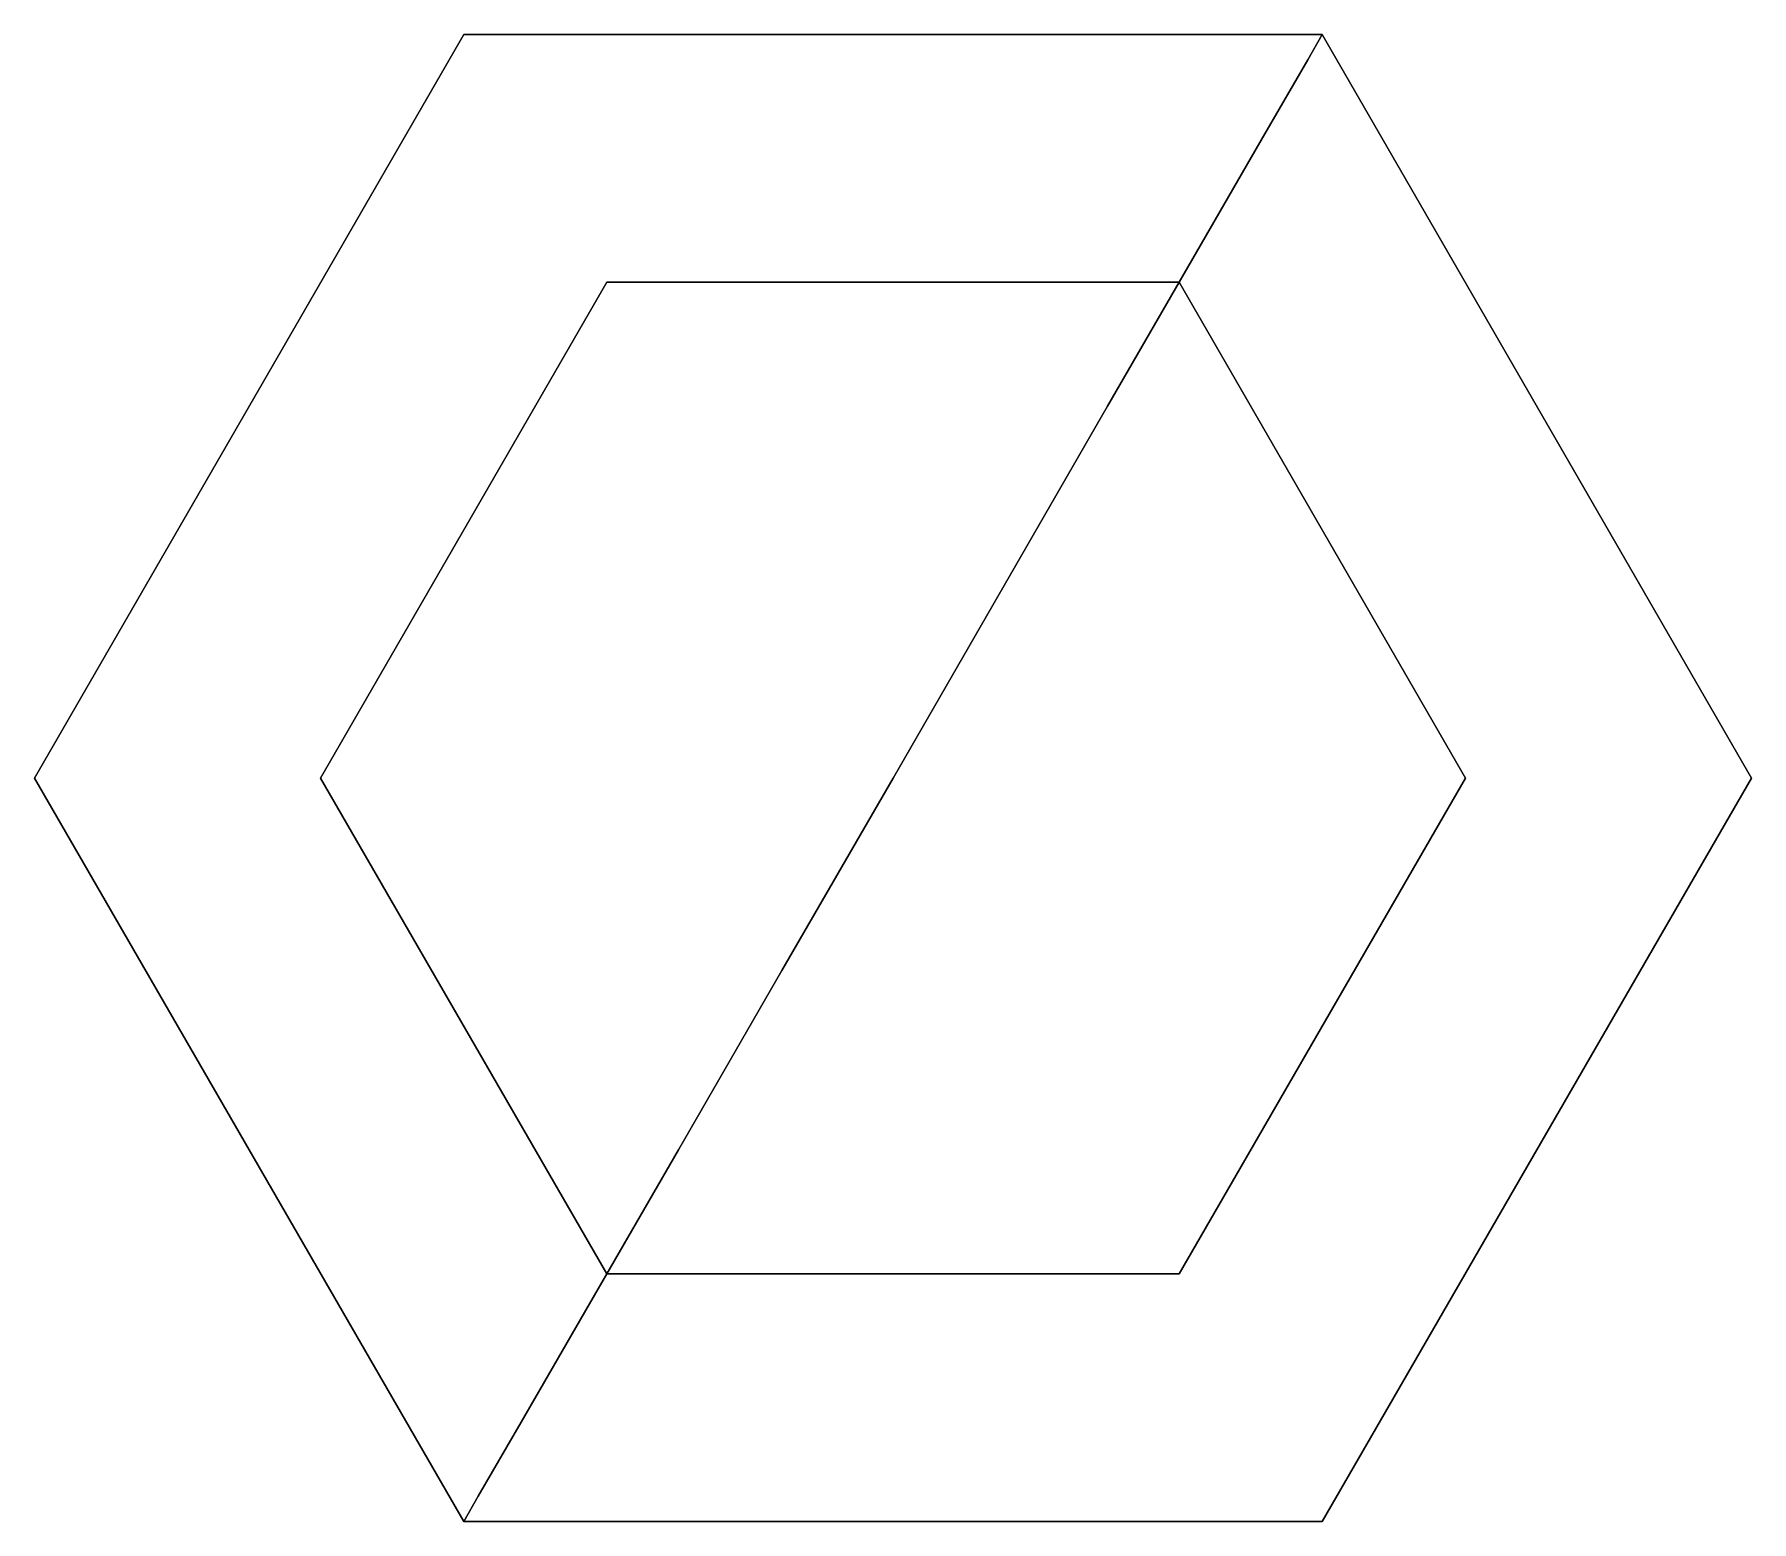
# Model space of a CAD drawing. Extents: x 0 to 30, y -28 to -2.
import ezdxf

# ---------------------------------------------------------------- set-up
doc = ezdxf.new("R2010")
doc.units = 0
doc.layers.add('ACESSORIO', color=254, linetype='CONTINUOUS')

msp = doc.modelspace()

# ---------------------------------------------------------------- linework, layer by layer
at = {"layer": 'ACESSORIO'}
for points, invisible_edges in [([(22.5, -2.009619, 40), (30, -15, 40), (0, -15, 40), (7.5, -2.009619, 40)], 2), ([(0.511113, -15, 228.8823), (0, -15, 225), (7.5, -2.009619, 225), (7.755558, -2.452255, 228.8823)], 13), ([(7.755558, -2.452255, 11.11771), (7.5, -2.009619, 15), (0, -15, 15), (0.511113, -15, 11.11771)], 13), ([(22.24444, -2.452255, 11.11771), (22.5, -2.009619, 15), (7.5, -2.009619, 15), (7.755558, -2.452255, 11.11771)], 12), ([(7.755558, -2.452255, 228.8823), (7.5, -2.009619, 225), (22.5, -2.009619, 225), (22.24444, -2.452255, 228.8823)], 9), ([(29.48889, -15, 11.11771), (30, -15, 15), (22.5, -2.009619, 15), (22.24444, -2.452255, 11.11771)], 9), ([(22.24444, -2.452255, 228.8823), (22.5, -2.009619, 225), (30, -15, 225), (29.48889, -15, 228.8823)], 12), ([(22.5, -2.009619, 40), (30, -15, 40), (30, -15, 15), (22.5, -2.009619, 15)], 2), ([(2.009619, -15, 232.5), (0.511113, -15, 228.8823), (7.755558, -2.452255, 228.8823), (8.504807, -3.75, 232.5)], 15), ([(8.504807, -3.75, 7.5), (7.755558, -2.452255, 11.11771), (0.511113, -15, 11.11771), (2.009619, -15, 7.5)], 15), ([(21.49519, -3.75, 7.5), (22.24444, -2.452255, 11.11771), (7.755558, -2.452255, 11.11771), (8.504807, -3.75, 7.5)], 14), ([(8.504807, -3.75, 232.5), (7.755558, -2.452255, 228.8823), (22.24444, -2.452255, 228.8823), (21.49519, -3.75, 232.5)], 11), ([(27.99038, -15, 7.5), (29.48889, -15, 11.11771), (22.24444, -2.452255, 11.11771), (21.49519, -3.75, 7.5)], 11), ([(21.49519, -3.75, 232.5), (22.24444, -2.452255, 228.8823), (29.48889, -15, 228.8823), (27.99038, -15, 232.5)], 14), ([(9.696697, -5.814415, 4.393398), (8.504807, -3.75, 7.5), (2.009619, -15, 7.5), (4.393398, -15, 4.393398)], 15), ([(4.393398, -15, 235.6066), (2.009619, -15, 232.5), (8.504807, -3.75, 232.5), (9.696697, -5.814415, 235.6066)], 15), ([(20.3033, -5.814415, 4.393398), (21.49519, -3.75, 7.5), (8.504807, -3.75, 7.5), (9.696697, -5.814415, 4.393398)], 14), ([(9.696697, -5.814415, 235.6066), (8.504807, -3.75, 232.5), (21.49519, -3.75, 232.5), (20.3033, -5.814415, 235.6066)], 11), ([(25.6066, -15, 4.393398), (27.99038, -15, 7.5), (21.49519, -3.75, 7.5), (20.3033, -5.814415, 4.393398)], 11), ([(20.3033, -5.814415, 235.6066), (21.49519, -3.75, 232.5), (27.99038, -15, 232.5), (25.6066, -15, 235.6066)], 14), ([(11.25, -8.504807, 2.009619), (9.696697, -5.814415, 4.393398), (4.393398, -15, 4.393398), (7.5, -15, 2.009619)], 15), ([(7.5, -15, 237.9904), (4.393398, -15, 235.6066), (9.696697, -5.814415, 235.6066), (11.25, -8.504807, 237.9904)], 15), ([(18.75, -8.504807, 2.009619), (20.3033, -5.814415, 4.393398), (9.696697, -5.814415, 4.393398), (11.25, -8.504807, 2.009619)], 14), ([(11.25, -8.504807, 237.9904), (9.696697, -5.814415, 235.6066), (20.3033, -5.814415, 235.6066), (18.75, -8.504807, 237.9904)], 11), ([(22.5, -15, 2.009619), (25.6066, -15, 4.393398), (20.3033, -5.814415, 4.393398), (18.75, -8.504807, 2.009619)], 11), ([(18.75, -8.504807, 237.9904), (20.3033, -5.814415, 235.6066), (25.6066, -15, 235.6066), (22.5, -15, 237.9904)], 14), ([(20, -6.339746, 200), (25, -15, 200), (5, -15, 200), (10, -6.339746, 200)], 2), ([(10, -6.339746, 40), (20, -6.339746, 40), (20, -6.339746, 200), (10, -6.339746, 200)], 2), ([(20, -6.339746, 40), (25, -15, 40), (25, -15, 200), (20, -6.339746, 200)], 8), ([(13.05886, -11.63784, 0.511113), (11.25, -8.504807, 2.009619), (7.5, -15, 2.009619), (11.11771, -15, 0.511113)], 15), ([(11.11771, -15, 239.4889), (7.5, -15, 237.9904), (11.25, -8.504807, 237.9904), (13.05886, -11.63784, 239.4889)], 15), ([(16.94114, -11.63784, 0.511113), (18.75, -8.504807, 2.009619), (11.25, -8.504807, 2.009619), (13.05886, -11.63784, 0.511113)], 14), ([(13.05886, -11.63784, 239.4889), (11.25, -8.504807, 237.9904), (18.75, -8.504807, 237.9904), (16.94114, -11.63784, 239.4889)], 11), ([(18.88229, -15, 0.511113), (22.5, -15, 2.009619), (18.75, -8.504807, 2.009619), (16.94114, -11.63784, 0.511113)], 11), ([(16.94114, -11.63784, 239.4889), (18.75, -8.504807, 237.9904), (22.5, -15, 237.9904), (18.88229, -15, 239.4889)], 14), ([(15, -15), (13.05886, -11.63784, 0.511113), (11.11771, -15, 0.511113), (15, -15)], 7), ([(15, -15, 240), (11.11771, -15, 239.4889), (13.05886, -11.63784, 239.4889), (15, -15, 240)], 7), ([(15, -15), (16.94114, -11.63784, 0.511113), (13.05886, -11.63784, 0.511113), (15, -15)], 6), ([(15, -15, 240), (13.05886, -11.63784, 239.4889), (16.94114, -11.63784, 239.4889), (15, -15, 240)], 3), ([(15, -15), (18.88229, -15, 0.511113), (16.94114, -11.63784, 0.511113), (15, -15)], 3), ([(15, -15, 240), (16.94114, -11.63784, 239.4889), (18.88229, -15, 239.4889), (15, -15, 240)], 6), ([(30, -15, 40), (0, -15, 40), (7.5, -27.99038, 40), (22.5, -27.99038, 40)], 1), ([(0, -15, 200), (30, -15, 200), (22.5, -27.99038, 200), (7.5, -27.99038, 200)], 1), ([(7.755558, -27.54774, 228.8823), (7.5, -27.99038, 225), (0, -15, 225), (0.511113, -15, 228.8823)], 12), ([(0.511113, -15, 11.11771), (0, -15, 15), (7.5, -27.99038, 15), (7.755558, -27.54774, 11.11771)], 9), ([(30, -15, 40), (0, -15, 40), (7.5, -27.99038, 40), (22.5, -27.99038, 40)], 1), ([(8.504807, -26.25, 232.5), (7.755558, -27.54774, 228.8823), (0.511113, -15, 228.8823), (2.009619, -15, 232.5)], 14), ([(2.009619, -15, 7.5), (0.511113, -15, 11.11771), (7.755558, -27.54774, 11.11771), (8.504807, -26.25, 7.5)], 11), ([(9.696697, -24.18559, 235.6066), (8.504807, -26.25, 232.5), (2.009619, -15, 232.5), (4.393398, -15, 235.6066)], 14), ([(4.393398, -15, 4.393398), (2.009619, -15, 7.5), (8.504807, -26.25, 7.5), (9.696697, -24.18559, 4.393398)], 11), ([(11.25, -21.49519, 237.9904), (9.696697, -24.18559, 235.6066), (4.393398, -15, 235.6066), (7.5, -15, 237.9904)], 14), ([(7.5, -15, 2.009619), (4.393398, -15, 4.393398), (9.696697, -24.18559, 4.393398), (11.25, -21.49519, 2.009619)], 11), ([(25, -15, 200), (5, -15, 200), (10, -23.66025, 200), (20, -23.66025, 200)], 1), ([(10, -23.66025, 40), (5, -15, 40), (5, -15, 200), (10, -23.66025, 200)], 8), ([(11.11771, -15, 0.511113), (7.5, -15, 2.009619), (11.25, -21.49519, 2.009619), (13.05886, -18.36216, 0.511113)], 11), ([(13.05886, -18.36216, 239.4889), (11.25, -21.49519, 237.9904), (7.5, -15, 237.9904), (11.11771, -15, 239.4889)], 14), ([(15, -15), (11.11771, -15, 0.511113), (13.05886, -18.36216, 0.511113), (15, -15)], 3), ([(15, -15, 240), (13.05886, -18.36216, 239.4889), (11.11771, -15, 239.4889), (15, -15, 240)], 6), ([(15, -15), (13.05886, -18.36216, 0.511113), (16.94114, -18.36216, 0.511113), (15, -15)], 6), ([(15, -15, 240), (16.94114, -18.36216, 239.4889), (13.05886, -18.36216, 239.4889), (15, -15, 240)], 3), ([(15, -15), (16.94114, -18.36216, 0.511113), (18.88229, -15, 0.511113), (15, -15)], 7), ([(15, -15, 240), (18.88229, -15, 239.4889), (16.94114, -18.36216, 239.4889), (15, -15, 240)], 7), ([(16.94114, -18.36216, 0.511113), (18.75, -21.49519, 2.009619), (22.5, -15, 2.009619), (18.88229, -15, 0.511113)], 15), ([(18.88229, -15, 239.4889), (22.5, -15, 237.9904), (18.75, -21.49519, 237.9904), (16.94114, -18.36216, 239.4889)], 15), ([(18.75, -21.49519, 2.009619), (20.3033, -24.18559, 4.393398), (25.6066, -15, 4.393398), (22.5, -15, 2.009619)], 15), ([(22.5, -15, 237.9904), (25.6066, -15, 235.6066), (20.3033, -24.18559, 235.6066), (18.75, -21.49519, 237.9904)], 15), ([(25, -15, 40), (20, -23.66025, 40), (20, -23.66025, 200), (25, -15, 200)], 2), ([(20.3033, -24.18559, 4.393398), (21.49519, -26.25, 7.5), (27.99038, -15, 7.5), (25.6066, -15, 4.393398)], 15), ([(25.6066, -15, 235.6066), (27.99038, -15, 232.5), (21.49519, -26.25, 232.5), (20.3033, -24.18559, 235.6066)], 15), ([(21.49519, -26.25, 7.5), (22.24444, -27.54774, 11.11771), (29.48889, -15, 11.11771), (27.99038, -15, 7.5)], 15), ([(27.99038, -15, 232.5), (29.48889, -15, 228.8823), (22.24444, -27.54774, 228.8823), (21.49519, -26.25, 232.5)], 15), ([(22.24444, -27.54774, 11.11771), (22.5, -27.99038, 15), (30, -15, 15), (29.48889, -15, 11.11771)], 13), ([(29.48889, -15, 228.8823), (30, -15, 225), (22.5, -27.99038, 225), (22.24444, -27.54774, 228.8823)], 13), ([(30, -15, 40), (22.5, -27.99038, 40), (22.5, -27.99038, 15), (30, -15, 15)], 8), ([(13.05886, -18.36216, 0.511113), (11.25, -21.49519, 2.009619), (18.75, -21.49519, 2.009619), (16.94114, -18.36216, 0.511113)], 14), ([(16.94114, -18.36216, 239.4889), (18.75, -21.49519, 237.9904), (11.25, -21.49519, 237.9904), (13.05886, -18.36216, 239.4889)], 11), ([(11.25, -21.49519, 2.009619), (9.696697, -24.18559, 4.393398), (20.3033, -24.18559, 4.393398), (18.75, -21.49519, 2.009619)], 14), ([(18.75, -21.49519, 237.9904), (20.3033, -24.18559, 235.6066), (9.696697, -24.18559, 235.6066), (11.25, -21.49519, 237.9904)], 11), ([(20, -23.66025, 40), (10, -23.66025, 40), (10, -23.66025, 200), (20, -23.66025, 200)], 10), ([(20.3033, -24.18559, 235.6066), (21.49519, -26.25, 232.5), (8.504807, -26.25, 232.5), (9.696697, -24.18559, 235.6066)], 11), ([(9.696697, -24.18559, 4.393398), (8.504807, -26.25, 7.5), (21.49519, -26.25, 7.5), (20.3033, -24.18559, 4.393398)], 14), ([(21.49519, -26.25, 232.5), (22.24444, -27.54774, 228.8823), (7.755558, -27.54774, 228.8823), (8.504807, -26.25, 232.5)], 11), ([(8.504807, -26.25, 7.5), (7.755558, -27.54774, 11.11771), (22.24444, -27.54774, 11.11771), (21.49519, -26.25, 7.5)], 14), ([(22.24444, -27.54774, 228.8823), (22.5, -27.99038, 225), (7.5, -27.99038, 225), (7.755558, -27.54774, 228.8823)], 9), ([(7.755558, -27.54774, 11.11771), (7.5, -27.99038, 15), (22.5, -27.99038, 15), (22.24444, -27.54774, 11.11771)], 12)]:
    msp.add_3dface(points, dxfattribs=dict(at, invisible_edges=invisible_edges))
for points in [[(7.5, -2.009619, 200), (0, -15, 200), (0, -15, 225), (7.5, -2.009619, 225)], [(0, -15, 40), (7.5, -2.009619, 40), (7.5, -2.009619, 15), (0, -15, 15)], [(22.5, -2.009619, 200), (7.5, -2.009619, 200), (7.5, -2.009619, 225), (22.5, -2.009619, 225)], [(7.5, -2.009619, 40), (22.5, -2.009619, 40), (22.5, -2.009619, 15), (7.5, -2.009619, 15)], [(30, -15, 200), (22.5, -2.009619, 200), (22.5, -2.009619, 225), (30, -15, 225)], [(5, -15, 40), (10, -6.339746, 40), (10, -6.339746, 200), (5, -15, 200)], [(0, -15, 200), (7.5, -27.99038, 200), (7.5, -27.99038, 225), (0, -15, 225)], [(7.5, -27.99038, 40), (0, -15, 40), (0, -15, 15), (7.5, -27.99038, 15)], [(22.5, -27.99038, 200), (30, -15, 200), (30, -15, 225), (22.5, -27.99038, 225)], [(7.5, -27.99038, 200), (22.5, -27.99038, 200), (22.5, -27.99038, 225), (7.5, -27.99038, 225)], [(22.5, -27.99038, 40), (7.5, -27.99038, 40), (7.5, -27.99038, 15), (22.5, -27.99038, 15)]]:
    msp.add_3dface(points, dxfattribs=at)

doc.saveas('drawing.dxf')
